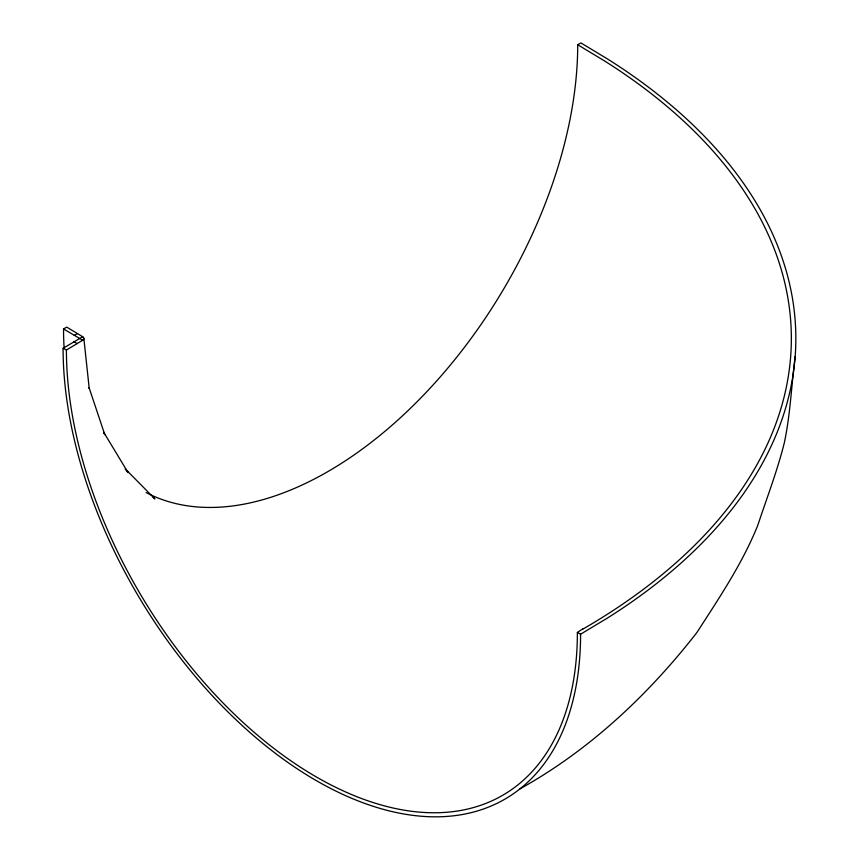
<?xml version="1.0" encoding="UTF-8"?>
<svg xmlns="http://www.w3.org/2000/svg" width="859" height="859" viewBox="0 0 859 859"><rect width="100%" height="100%" fill="white"/><g stroke="black" fill="none" stroke-linecap="round" stroke-linejoin="round"><path stroke-width="1.29" d="M66.411 350.043L82.679 340.239A4.499 2.598 0 0 0 82.679 336.728L63.158 348.249L66.411 350.043A353.693 208.608 58.9 0 0 321.878 780.09A353.693 208.608 58.9 0 0 577.377 632.449L582.831 628.842M795.155 356.528C791.44 385.283 790.377 414.446 784.31 442.857C777.298 470.904 766.851 497.941 757.767 525.354C742.401 563.558 719.155 597.961 696.96 632.428C648.405 694.802 589.467 750.218 520.071 788.798M63.083 348.206A358.192 211.271 58.9 0 0 321.824 783.741A358.192 211.271 58.9 0 0 580.577 634.221L607.603 617.943A716.47 413.651 0 0 0 607.603 59.024L580.952 42.95L577.71 44.743A353.693 208.608 -58.9 0 1 422.972 395.72A353.693 208.608 -58.9 0 1 146.148 492.561M74.261 335.407L77.439 333.571M64.103 347.895A358.192 211.271 -58.9 0 1 63.545 328.922L66.766 327.139L82.679 336.728M82.679 340.239L63.523 328.933M577.345 632.439L580.598 634.232M73.96 341.742L77.138 343.579M577.71 44.743L604.285 60.774A711.982 411.053 0 0 1 582.81 629.142M152.956 497.071L154.931 498.95L125.231 468.864M125.393 469.068L128.12 472.654L103.638 432.163L104.798 434.675L89.078 387.645L89.218 388.386L83.849 338.371"/></g></svg>
